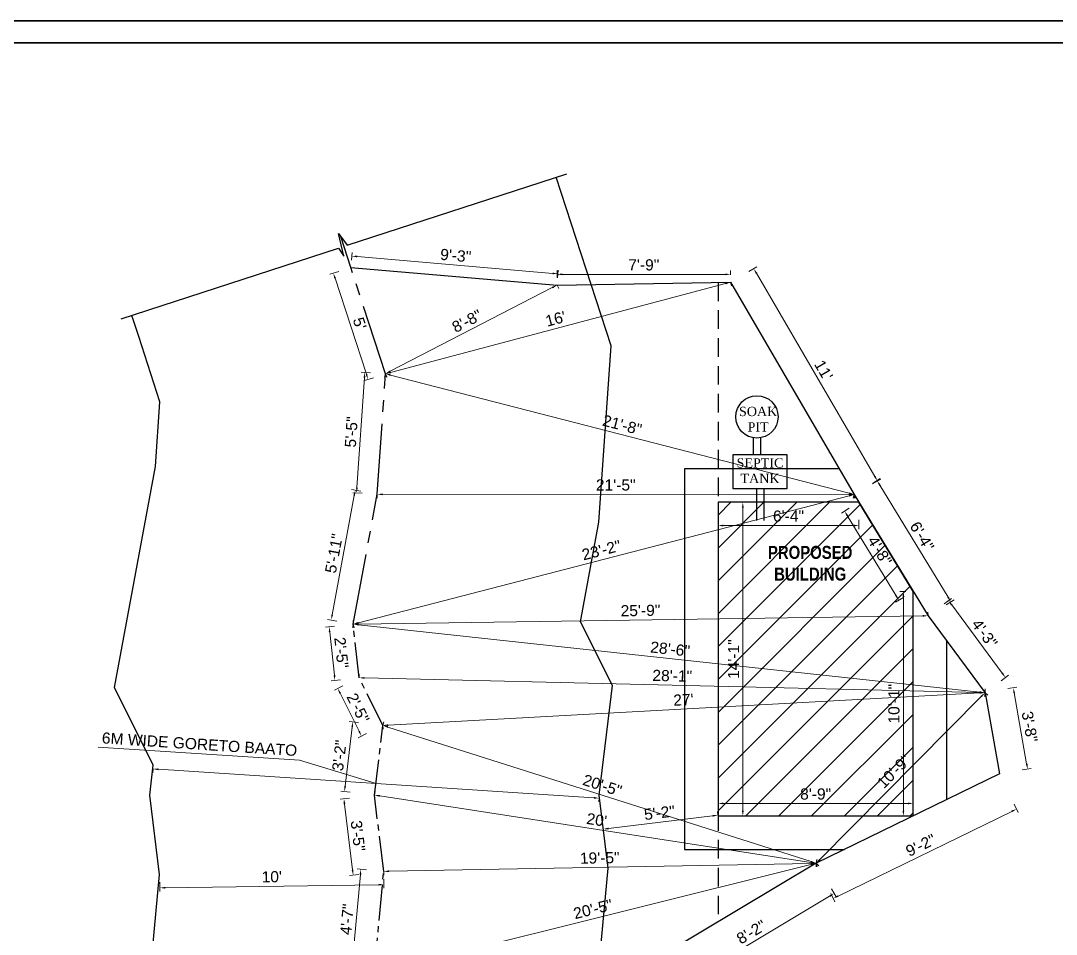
# Model space of a CAD drawing. Header units: inches. Extents: x 367408 to 422529, y -59171 to -41521.
# Drawn here: x 379095 to 379652, y -57676 to -57185 of the extents above; entities that cross this region are included whole.
import ezdxf

# ---------------------------------------------------------------- set-up
doc = ezdxf.new("R2010")
doc.units = ezdxf.units.IN
doc.header["$LTSCALE"] = 2
doc.header["$MEASUREMENT"] = 0
doc.header["$PDMODE"] = 34
doc.linetypes.add('CENTER2', pattern=[28.575, 19.05, -3.175, 3.175, -3.175])
doc.linetypes.add('HIDDEN', pattern=[0.375, 0.25, -0.125])
doc.layers.get('0').update_dxf_attribs({"linetype": 'CONTINUOUS'})
doc.layers.get('DEFPOINTS').update_dxf_attribs({"color": 141, "linetype": 'CONTINUOUS'})
for name, color, linetype, lineweight in [('door', 20, 'CONTINUOUS', 35), ('steps', 253, 'CONTINUOUS', 20), ('WALL - A', 1, 'CONTINUOUS', 40)]:
    doc.layers.add(name, color=color, linetype=linetype, lineweight=lineweight)
doc.layers.add('Normal Wall', color=7, linetype='CONTINUOUS', lineweight=35, true_color=0xffaf89)
doc.styles.add('Lettring Text', font='arial.ttf')
doc.styles.get("Standard").update_dxf_attribs({"font": 'ARIALN.TTF'})
doc.dimstyles.new('Copy of Standard', dxfattribs={"dimtxt": 6, "dimasz": 2.875, "dimexe": 2, "dimexo": 4, "dimgap": 2, "dimtad": 1, "dimdec": 0, "dimrnd": 1, "dimzin": 0, "dimdsep": 46, "dimlunit": 4, "dimtxsty": 'Lettring Text', "dimcen": 0.1, "dimclrd": 7, "dimclre": 7, "dimclrt": 7, "dimazin": 0, "dimtfac": 0.645, "dimtdec": 0, "dimtmove": 1, "dimatfit": 0, "dimfxl": 3, "dimfxlon": 1, "dimtfillclr": 256, "dimtolj": 1, "dimtzin": 0, "dimlwd": -1, "dimlwe": -1, "dimarcsym": 2})

# ---------------------------------------------------------------- blocks, each defined once
blk = doc.blocks.new('*D1050')
at = {"layer": 'DEFPOINTS', "color": 0, "ltscale": 0.5, "transparency": 16777216}
for p in [(379272.84, -57317.35), (379384.26, -57320.76), (379383.74, -57326.89)]:
    blk.add_point(p, dxfattribs=at)
at = {"layer": 'steps', "color": 7, "ltscale": 0.5, "transparency": 16777216}
for p, q in [((379273.19, -57313.36), (379273.54, -57309.23)), ((379276.23, -57311.47), (379381.4, -57320.52)), ((379384.08, -57322.9), (379384.43, -57318.77))]:
    blk.add_line(p, q, dxfattribs=at)
for points in [[(379276.27, -57310.99), (379276.19, -57311.95), (379273.37, -57311.22)], [(379381.44, -57320.04), (379381.36, -57320.99), (379384.26, -57320.76)]]:
    blk.add_solid(points, dxfattribs=at)
at = {"layer": 'steps', "color": 7, "ltscale": 0.5, "transparency": 16777216, "insert": (379329.25, -57310.95), "char_height": 6, "attachment_point": 5, "rotation": 355.0837, "style": 'Lettring Text'}
blk.add_mtext('\\A1;9\'-3"', dxfattribs=at)
blk = doc.blocks.new('*D1051')
at = {"layer": 'DEFPOINTS', "color": 0, "ltscale": 0.5, "transparency": 16777216}
for p in [(379477.05, -57321.04), (379383.74, -57326.89), (379477.05, -57325.28)]:
    blk.add_point(p, dxfattribs=at)
at = {"layer": 'steps', "color": 7, "ltscale": 0.5, "transparency": 16777216}
for p, q in [((379383.74, -57322.89), (379383.74, -57319.04)), ((379386.61, -57321.04), (379474.18, -57321.04)), ((379477.05, -57321.28), (379477.05, -57319.04))]:
    blk.add_line(p, q, dxfattribs=at)
for points in [[(379386.61, -57320.56), (379386.61, -57321.52), (379383.74, -57321.04)], [(379474.18, -57320.56), (379474.18, -57321.52), (379477.05, -57321.04)]]:
    blk.add_solid(points, dxfattribs=at)
at = {"layer": 'steps', "color": 7, "ltscale": 0.5, "transparency": 16777216, "insert": (379430.39, -57315.98), "char_height": 6, "attachment_point": 5, "style": 'Lettring Text'}
blk.add_mtext('\\A1;7\'-9"', dxfattribs=at)
blk = doc.blocks.new('*D1052')
at = {"layer": 'DEFPOINTS', "color": 0, "ltscale": 0.5, "transparency": 16777216}
for p in [(379477.05, -57325.28), (379556.08, -57432.23), (379543.58, -57439.5)]:
    blk.add_point(p, dxfattribs=at)
at = {"layer": 'steps', "color": 7, "ltscale": 0.5, "transparency": 16777216}
for p, q in [((379486.96, -57319.51), (379491.28, -57316.99)), ((379490.99, -57320.48), (379554.63, -57429.74)), ((379553.49, -57433.74), (379557.81, -57431.22))]:
    blk.add_line(p, q, dxfattribs=at)
for points in [[(379491.41, -57320.24), (379490.58, -57320.72), (379489.55, -57318)], [(379555.05, -57429.5), (379554.22, -57429.98), (379556.08, -57432.23)]]:
    blk.add_solid(points, dxfattribs=at)
at = {"layer": 'steps', "color": 7, "ltscale": 0.5, "transparency": 16777216, "insert": (379527.15, -57372.59), "char_height": 6, "attachment_point": 5, "rotation": 300.2191, "style": 'Lettring Text'}
blk.add_mtext("\\A1;11'", dxfattribs=at)
blk = doc.blocks.new('*D1053')
at = {"layer": 'DEFPOINTS', "color": 0, "ltscale": 0.5, "transparency": 16777216}
for p in [(379543.58, -57439.5), (379595.58, -57497.27), (379583.27, -57504.76)]:
    blk.add_point(p, dxfattribs=at)
at = {"layer": 'steps', "color": 7, "ltscale": 0.5, "transparency": 16777216}
for p, q in [((379553.33, -57433.58), (379557.6, -57430.98)), ((379557.39, -57434.47), (379594.09, -57494.81)), ((379593.02, -57498.83), (379597.29, -57496.23))]:
    blk.add_line(p, q, dxfattribs=at)
for points in [[(379557.8, -57434.23), (379556.98, -57434.72), (379555.89, -57432.02)], [(379594.5, -57494.56), (379593.68, -57495.06), (379595.58, -57497.27)]]:
    blk.add_solid(points, dxfattribs=at)
at = {"layer": 'steps', "color": 7, "ltscale": 0.5, "transparency": 16777216, "insert": (379580.06, -57462.01), "char_height": 6, "attachment_point": 5, "rotation": 301.3094, "style": 'Lettring Text'}
blk.add_mtext('\\A1;6\'-4"', dxfattribs=at)
blk = doc.blocks.new('*D1054')
at = {"layer": 'DEFPOINTS', "color": 0, "ltscale": 0.5, "transparency": 16777216}
for p in [(379583.27, -57504.76), (379624.95, -57537.96), (379613.93, -57546.13)]:
    blk.add_point(p, dxfattribs=at)
at = {"layer": 'steps', "color": 7, "ltscale": 0.5, "transparency": 16777216}
for p, q in [((379591.87, -57498.38), (379595.89, -57495.4)), ((379596, -57498.9), (379623.23, -57535.65)), ((379622.54, -57539.75), (379626.55, -57536.77))]:
    blk.add_line(p, q, dxfattribs=at)
for points in [[(379596.38, -57498.62), (379595.61, -57499.19), (379594.28, -57496.59)], [(379623.62, -57535.37), (379622.85, -57535.94), (379624.95, -57537.96)]]:
    blk.add_solid(points, dxfattribs=at)
at = {"layer": 'steps', "color": 7, "ltscale": 0.5, "transparency": 16777216, "insert": (379613.69, -57514.26), "char_height": 6, "attachment_point": 5, "rotation": 306.5444, "style": 'Lettring Text'}
blk.add_mtext('\\A1;4\'-3"', dxfattribs=at)
blk = doc.blocks.new('*D1055')
at = {"layer": 'DEFPOINTS', "color": 0, "ltscale": 0.5, "transparency": 16777216}
for p in [(379613.93, -57546.13), (379621.66, -57589.87), (379636.81, -57587.2)]:
    blk.add_point(p, dxfattribs=at)
at = {"layer": 'steps', "color": 7, "ltscale": 0.5, "transparency": 16777216}
for p, q in [((379626.14, -57543.97), (379631.06, -57543.1)), ((379629.59, -57546.28), (379636.31, -57584.36)), ((379633.86, -57587.72), (379638.78, -57586.85))]:
    blk.add_line(p, q, dxfattribs=at)
for points in [[(379630.06, -57546.2), (379629.12, -57546.36), (379629.09, -57543.45)], [(379636.79, -57584.28), (379635.84, -57584.45), (379636.81, -57587.2)]]:
    blk.add_solid(points, dxfattribs=at)
at = {"layer": 'steps', "color": 7, "ltscale": 0.5, "transparency": 16777216, "insert": (379637.94, -57564.44), "char_height": 6, "attachment_point": 5, "rotation": 280.0124, "style": 'Lettring Text'}
blk.add_mtext('\\A1;3\'-8"', dxfattribs=at)
blk = doc.blocks.new('*D1056')
at = {"layer": 'DEFPOINTS', "color": 0, "ltscale": 0.5, "transparency": 16777216}
for p in [(379621.66, -57589.87), (379523.09, -57637.93), (379532.3, -57656.82)]:
    blk.add_point(p, dxfattribs=at)
at = {"layer": 'steps', "color": 7, "ltscale": 0.5, "transparency": 16777216}
for p, q in [((379629.55, -57606.07), (379631.74, -57610.56)), ((379628.28, -57610.02), (379534.89, -57655.56)), ((379530.99, -57654.12), (379533.18, -57658.61))]:
    blk.add_line(p, q, dxfattribs=at)
for points in [[(379628.07, -57609.59), (379628.49, -57610.45), (379630.87, -57608.76)], [(379534.68, -57655.13), (379535.1, -57655.99), (379532.3, -57656.82)]]:
    blk.add_solid(points, dxfattribs=at)
at = {"layer": 'steps', "color": 7, "ltscale": 0.5, "transparency": 16777216, "insert": (379579.37, -57628.24), "char_height": 6, "attachment_point": 5, "rotation": 25.9919, "style": 'Lettring Text'}
blk.add_mtext('\\A1;9\'-2"', dxfattribs=at)
blk = doc.blocks.new('*D1057')
at = {"layer": 'DEFPOINTS', "color": 0, "ltscale": 0.5, "transparency": 16777216}
for p in [(379523.09, -57637.93), (379439.12, -57688.11), (379448.84, -57704.37)]:
    blk.add_point(p, dxfattribs=at)
at = {"layer": 'steps', "color": 7, "ltscale": 0.5, "transparency": 16777216}
for p, q in [((379531.27, -57651.61), (379533.84, -57655.9)), ((379530.34, -57655.66), (379451.3, -57702.89)), ((379447.3, -57701.79), (379449.86, -57706.09))]:
    blk.add_line(p, q, dxfattribs=at)
for points in [[(379530.1, -57655.25), (379530.59, -57656.07), (379532.81, -57654.19)], [(379451.06, -57702.48), (379451.55, -57703.31), (379448.84, -57704.37)]]:
    blk.add_solid(points, dxfattribs=at)
at = {"layer": 'steps', "color": 7, "ltscale": 0.5, "transparency": 16777216, "insert": (379488.23, -57674.93), "char_height": 6, "attachment_point": 5, "rotation": 30.8617, "style": 'Lettring Text'}
blk.add_mtext('\\A1;8\'-2"', dxfattribs=at)
blk = doc.blocks.new('*D1060')
at = {"layer": 'DEFPOINTS', "color": 0, "ltscale": 0.5, "transparency": 16777216}
for p in [(379278.25, -57641.16), (379290.52, -57642.3), (379285.45, -57697.09)]:
    blk.add_point(p, dxfattribs=at)
at = {"layer": 'steps', "color": 7, "ltscale": 0.5, "transparency": 16777216}
for p, q in [((379273.45, -57693.1), (379277.99, -57644.02)), ((379281.24, -57641.44), (379276.26, -57640.98)), ((379276.17, -57696.24), (379271.19, -57695.78))]:
    blk.add_line(p, q, dxfattribs=at)
for points in [[(379277.51, -57643.98), (379278.46, -57644.07), (379278.25, -57641.16)], [(379272.97, -57693.05), (379273.93, -57693.14), (379273.18, -57695.96)]]:
    blk.add_solid(points, dxfattribs=at)
at = {"layer": 'steps', "color": 7, "ltscale": 0.5, "transparency": 16777216, "insert": (379270.74, -57668.1), "char_height": 6, "attachment_point": 5, "rotation": 84.718, "style": 'Lettring Text'}
blk.add_mtext('\\A1;4\'-7"', dxfattribs=at)
blk = doc.blocks.new('*D1061')
at = {"layer": 'DEFPOINTS', "color": 0, "ltscale": 0.5, "transparency": 16777216}
for p in [(379285.53, -57601.24), (379269.12, -57603.23), (379290.52, -57642.3)]:
    blk.add_point(p, dxfattribs=at)
at = {"layer": 'steps', "color": 7, "ltscale": 0.5, "transparency": 16777216}
for p, q in [((379272.1, -57602.87), (379267.13, -57603.47)), ((379273.76, -57641.43), (379269.47, -57606.08)), ((379277.08, -57643.93), (379272.12, -57644.53))]:
    blk.add_line(p, q, dxfattribs=at)
for points in [[(379269.94, -57606.03), (379268.99, -57606.14), (379269.12, -57603.23)], [(379274.24, -57641.38), (379273.28, -57641.49), (379274.11, -57644.29)]]:
    blk.add_solid(points, dxfattribs=at)
at = {"layer": 'steps', "color": 7, "ltscale": 0.5, "transparency": 16777216, "insert": (379276.64, -57623.15), "char_height": 6, "attachment_point": 5, "rotation": 276.9254, "style": 'Lettring Text'}
blk.add_mtext('\\A1;3\'-5"', dxfattribs=at)
blk = doc.blocks.new('*D1062')
at = {"layer": 'DEFPOINTS', "color": 0, "ltscale": 0.5, "transparency": 16777216}
for p in [(379273.96, -57561.8), (379290.06, -57563.74), (379285.53, -57601.24)]:
    blk.add_point(p, dxfattribs=at)
at = {"layer": 'steps', "color": 7, "ltscale": 0.5, "transparency": 16777216}
for p, q in [((379276.94, -57562.16), (379271.98, -57561.56)), ((379269.78, -57596.44), (379273.62, -57564.65)), ((379272.42, -57599.65), (379267.45, -57599.05))]:
    blk.add_line(p, q, dxfattribs=at)
for points in [[(379273.14, -57564.6), (379274.09, -57564.71), (379273.96, -57561.8)], [(379269.31, -57596.38), (379270.26, -57596.5), (379269.44, -57599.29)]]:
    blk.add_solid(points, dxfattribs=at)
at = {"layer": 'steps', "color": 7, "ltscale": 0.5, "transparency": 16777216, "insert": (379266.67, -57579.94), "char_height": 6, "attachment_point": 5, "rotation": 83.1175, "style": 'Lettring Text'}
blk.add_mtext('\\A1;3\'-2"', dxfattribs=at)
blk = doc.blocks.new('*D1063')
at = {"layer": 'DEFPOINTS', "color": 0, "ltscale": 0.5, "transparency": 16777216}
for p in [(379277.27, -57538.13), (379265.78, -57543.87), (379290.06, -57563.74)]:
    blk.add_point(p, dxfattribs=at)
at = {"layer": 'steps', "color": 7, "ltscale": 0.5, "transparency": 16777216}
for p, q in [((379268.46, -57542.53), (379263.99, -57544.76)), ((379277.28, -57566.91), (379267.06, -57546.44)), ((379281.25, -57568.14), (379276.78, -57570.37))]:
    blk.add_line(p, q, dxfattribs=at)
for points in [[(379267.49, -57546.23), (379266.64, -57546.66), (379265.78, -57543.87)], [(379277.71, -57566.69), (379276.85, -57567.12), (379278.56, -57569.48)]]:
    blk.add_solid(points, dxfattribs=at)
at = {"layer": 'steps', "color": 7, "ltscale": 0.5, "transparency": 16777216, "insert": (379276.7, -57554.41), "char_height": 6, "attachment_point": 5, "rotation": 296.5303, "style": 'Lettring Text'}
blk.add_mtext('\\A1;2\'-5"', dxfattribs=at)
blk = doc.blocks.new('*D1064')
at = {"layer": 'DEFPOINTS', "color": 0, "ltscale": 0.5, "transparency": 16777216}
for p in [(379261.14, -57510.66), (379274.11, -57509.24), (379277.27, -57538.13)]:
    blk.add_point(p, dxfattribs=at)
at = {"layer": 'steps', "color": 7, "ltscale": 0.5, "transparency": 16777216}
for p, q in [((379264.13, -57510.34), (379259.16, -57510.88)), ((379263.99, -57536.69), (379261.46, -57513.52)), ((379267.29, -57539.23), (379262.32, -57539.77))]:
    blk.add_line(p, q, dxfattribs=at)
for points in [[(379261.93, -57513.47), (379260.98, -57513.57), (379261.14, -57510.66)], [(379264.47, -57536.64), (379263.52, -57536.75), (379264.31, -57539.55)]]:
    blk.add_solid(points, dxfattribs=at)
at = {"layer": 'steps', "color": 7, "ltscale": 0.5, "transparency": 16777216, "insert": (379267.76, -57524.56), "char_height": 6, "attachment_point": 5, "rotation": 276.2496, "style": 'Lettring Text'}
blk.add_mtext('\\A1;2\'-5"', dxfattribs=at)
blk = doc.blocks.new('*D1065')
at = {"layer": 'DEFPOINTS', "color": 0, "ltscale": 0.5, "transparency": 16777216}
for p in [(379275.2, -57437.22), (379287.04, -57439.41), (379274.11, -57509.24)]:
    blk.add_point(p, dxfattribs=at)
at = {"layer": 'steps', "color": 7, "ltscale": 0.5, "transparency": 16777216}
for p, q in [((379262.8, -57504.23), (379274.68, -57440.05)), ((379278.15, -57437.77), (379273.24, -57436.86)), ((379265.23, -57507.6), (379260.31, -57506.69))]:
    blk.add_line(p, q, dxfattribs=at)
for points in [[(379274.21, -57439.96), (379275.15, -57440.14), (379275.2, -57437.22)], [(379262.33, -57504.14), (379263.27, -57504.31), (379262.28, -57507.05)]]:
    blk.add_solid(points, dxfattribs=at)
at = {"layer": 'steps', "color": 7, "ltscale": 0.5, "transparency": 16777216, "insert": (379263.76, -57471.22), "char_height": 6, "attachment_point": 5, "rotation": 79.5114, "style": 'Lettring Text'}
blk.add_mtext('\\A1;5\'-11"', dxfattribs=at)
blk = doc.blocks.new('*D1066')
at = {"layer": 'DEFPOINTS', "color": 0, "ltscale": 0.5, "transparency": 16777216}
for p in [(379280.36, -57373.76), (379291.47, -57374.52), (379287.04, -57439.41)]:
    blk.add_point(p, dxfattribs=at)
at = {"layer": 'steps', "color": 7, "ltscale": 0.5, "transparency": 16777216}
for p, q in [((379276.13, -57435.79), (379280.17, -57376.63)), ((379283.35, -57373.96), (379278.37, -57373.62)), ((379278.92, -57438.86), (379273.93, -57438.52))]:
    blk.add_line(p, q, dxfattribs=at)
for points in [[(379279.69, -57376.59), (379280.64, -57376.66), (379280.36, -57373.76)], [(379275.65, -57435.75), (379276.6, -57435.82), (379275.93, -57438.65)]]:
    blk.add_solid(points, dxfattribs=at)
at = {"layer": 'steps', "color": 7, "ltscale": 0.5, "transparency": 16777216, "insert": (379273.11, -57405.86), "char_height": 6, "attachment_point": 5, "rotation": 86.0932, "style": 'Lettring Text'}
blk.add_mtext('\\A1;5\'-5"', dxfattribs=at)
blk = doc.blocks.new('*D1067')
at = {"layer": 'DEFPOINTS', "color": 0, "ltscale": 0.5, "transparency": 16777216}
for p in [(379272.84, -57317.35), (379263.47, -57320.4), (379291.47, -57374.52)]:
    blk.add_point(p, dxfattribs=at)
at = {"layer": 'steps', "color": 7, "ltscale": 0.5, "transparency": 16777216}
for p, q in [((379266.32, -57319.47), (379261.57, -57321.02)), ((379281.2, -57374.84), (379264.36, -57323.13)), ((379284.95, -57376.64), (379280.19, -57378.19))]:
    blk.add_line(p, q, dxfattribs=at)
for points in [[(379264.81, -57322.99), (379263.9, -57323.28), (379263.47, -57320.4)], [(379281.66, -57374.69), (379280.75, -57374.99), (379282.09, -57377.57)]]:
    blk.add_solid(points, dxfattribs=at)
at = {"layer": 'steps', "color": 7, "ltscale": 0.5, "transparency": 16777216, "insert": (379277.58, -57347.42), "char_height": 6, "attachment_point": 5, "rotation": 288.0451, "style": 'Lettring Text'}
blk.add_mtext("\\A1;5'", dxfattribs=at)
blk = doc.blocks.new('*D1068')
at = {"layer": 'DEFPOINTS', "color": 0, "ltscale": 0.5, "transparency": 16777216}
for p in [(379383.74, -57326.89), (379383.74, -57326.89), (379291.47, -57374.52)]:
    blk.add_point(p, dxfattribs=at)
at = {"layer": 'steps', "color": 7, "ltscale": 0.5, "transparency": 16777216}
for p, q in [((379294.02, -57373.2), (379381.18, -57328.2)), ((379383.74, -57326.89), (379384.65, -57328.66)), ((379291.47, -57374.52), (379292.39, -57376.29))]:
    blk.add_line(p, q, dxfattribs=at)
for points in [[(379380.96, -57327.78), (379381.4, -57328.63), (379383.74, -57326.89)], [(379293.8, -57372.77), (379294.24, -57373.62), (379291.47, -57374.52)]]:
    blk.add_solid(points, dxfattribs=at)
at = {"layer": 'steps', "color": 7, "ltscale": 0.5, "transparency": 16777216, "insert": (379335.28, -57346.2), "char_height": 6, "attachment_point": 5, "rotation": 27.3046, "style": 'Lettring Text'}
blk.add_mtext('\\A1;8\'-8"', dxfattribs=at)
blk = doc.blocks.new('*D1069')
at = {"layer": 'DEFPOINTS', "color": 0, "ltscale": 0.5, "transparency": 16777216}
for p in [(379477.05, -57325.28), (379477.05, -57325.28), (379291.47, -57374.52)]:
    blk.add_point(p, dxfattribs=at)
at = {"layer": 'steps', "color": 7, "ltscale": 0.5, "transparency": 16777216}
for p, q in [((379294.25, -57373.78), (379474.27, -57326.01)), ((379477.05, -57325.28), (379477.56, -57327.21)), ((379291.47, -57374.52), (379291.98, -57376.45))]:
    blk.add_line(p, q, dxfattribs=at)
for points in [[(379474.15, -57325.55), (379474.39, -57326.48), (379477.05, -57325.28)], [(379294.12, -57373.32), (379294.37, -57374.24), (379291.47, -57374.52)]]:
    blk.add_solid(points, dxfattribs=at)
at = {"layer": 'steps', "color": 7, "ltscale": 0.5, "transparency": 16777216, "insert": (379382.96, -57345), "char_height": 6, "attachment_point": 5, "rotation": 14.86, "style": 'Lettring Text'}
blk.add_mtext("\\A1;16'", dxfattribs=at)
blk = doc.blocks.new('*D1070')
at = {"layer": 'DEFPOINTS', "color": 0, "ltscale": 0.5, "transparency": 16777216}
for p in [(379291.47, -57374.52), (379543.58, -57439.5), (379543.58, -57439.5)]:
    blk.add_point(p, dxfattribs=at)
at = {"layer": 'steps', "color": 7, "ltscale": 0.5, "transparency": 16777216}
for p, q in [((379291.47, -57374.52), (379290.97, -57376.45)), ((379294.25, -57375.24), (379540.8, -57438.79)), ((379543.58, -57439.5), (379543.08, -57441.44))]:
    blk.add_line(p, q, dxfattribs=at)
for points in [[(379294.37, -57374.77), (379294.13, -57375.7), (379291.47, -57374.52)], [(379540.92, -57438.32), (379540.68, -57439.25), (379543.58, -57439.5)]]:
    blk.add_solid(points, dxfattribs=at)
at = {"layer": 'steps', "color": 7, "ltscale": 0.5, "transparency": 16777216, "insert": (379418.79, -57402.11), "char_height": 6, "attachment_point": 5, "rotation": 345.5457, "style": 'Lettring Text'}
blk.add_mtext('\\A1;21\'-8"', dxfattribs=at)
blk = doc.blocks.new('*D1071')
at = {"layer": 'DEFPOINTS', "color": 0, "ltscale": 0.5, "transparency": 16777216}
for p in [(379287.04, -57439.41), (379287.04, -57439.41), (379543.58, -57439.5)]:
    blk.add_point(p, dxfattribs=at)
at = {"layer": 'steps', "color": 7, "ltscale": 0.5, "transparency": 16777216}
for p, q in [((379287.04, -57439.41), (379287.04, -57441.41)), ((379540.71, -57439.5), (379289.91, -57439.41)), ((379543.58, -57439.5), (379543.58, -57441.5))]:
    blk.add_line(p, q, dxfattribs=at)
for points in [[(379289.91, -57438.94), (379289.91, -57439.89), (379287.04, -57439.41)], [(379540.71, -57439.02), (379540.71, -57439.98), (379543.58, -57439.5)]]:
    blk.add_solid(points, dxfattribs=at)
at = {"layer": 'steps', "color": 7, "ltscale": 0.5, "transparency": 16777216, "insert": (379415.31, -57434.4), "char_height": 6, "attachment_point": 5, "rotation": 359.9795, "style": 'Lettring Text'}
blk.add_mtext('\\A1;21\'-5"', dxfattribs=at)
blk = doc.blocks.new('*D1072')
at = {"layer": 'DEFPOINTS', "color": 0, "ltscale": 0.5, "transparency": 16777216}
for p in [(379543.58, -57439.5), (379543.58, -57439.5), (379274.11, -57509.24)]:
    blk.add_point(p, dxfattribs=at)
at = {"layer": 'steps', "color": 7, "ltscale": 0.5, "transparency": 16777216}
for p, q in [((379543.58, -57439.5), (379544.08, -57441.44)), ((379276.89, -57508.52), (379540.8, -57440.23)), ((379274.11, -57509.24), (379274.61, -57511.18))]:
    blk.add_line(p, q, dxfattribs=at)
for points in [[(379540.68, -57439.76), (379540.92, -57440.69), (379543.58, -57439.5)], [(379276.77, -57508.06), (379277.01, -57508.99), (379274.11, -57509.24)]]:
    blk.add_solid(points, dxfattribs=at)
at = {"layer": 'steps', "color": 7, "ltscale": 0.5, "transparency": 16777216, "insert": (379407.58, -57469.47), "char_height": 6, "attachment_point": 5, "rotation": 14.5097, "style": 'Lettring Text'}
blk.add_mtext('\\A1;23\'-2"', dxfattribs=at)
blk = doc.blocks.new('*D1073')
at = {"layer": 'DEFPOINTS', "color": 0, "ltscale": 0.5, "transparency": 16777216}
for p in [(379583.27, -57504.76), (379274.11, -57509.24), (379274.11, -57509.24)]:
    blk.add_point(p, dxfattribs=at)
at = {"layer": 'steps', "color": 7, "ltscale": 0.5, "transparency": 16777216}
for p, q in [((379580.4, -57504.8), (379276.98, -57509.2)), ((379583.27, -57504.76), (379583.24, -57502.76)), ((379274.11, -57509.24), (379274.08, -57507.24))]:
    blk.add_line(p, q, dxfattribs=at)
for points in [[(379580.39, -57504.32), (379580.4, -57505.28), (379583.27, -57504.76)], [(379276.98, -57508.72), (379276.99, -57509.68), (379274.11, -57509.24)]]:
    blk.add_solid(points, dxfattribs=at)
at = {"layer": 'steps', "color": 7, "ltscale": 0.5, "transparency": 16777216, "insert": (379428.62, -57501.94), "char_height": 6, "attachment_point": 5, "rotation": 0.8318, "style": 'Lettring Text'}
blk.add_mtext('\\A1;25\'-9"', dxfattribs=at)
blk = doc.blocks.new('*D1074')
at = {"layer": 'DEFPOINTS', "color": 0, "ltscale": 0.5, "transparency": 16777216}
for p in [(379274.11, -57509.24), (379274.11, -57509.24), (379613.93, -57546.13)]:
    blk.add_point(p, dxfattribs=at)
at = {"layer": 'steps', "color": 7, "ltscale": 0.5, "transparency": 16777216}
for p, q in [((379274.11, -57509.24), (379273.89, -57511.23)), ((379611.08, -57545.82), (379276.97, -57509.55)), ((379613.93, -57546.13), (379613.72, -57548.11))]:
    blk.add_line(p, q, dxfattribs=at)
for points in [[(379277.02, -57509.08), (379276.91, -57510.03), (379274.11, -57509.24)], [(379611.13, -57545.34), (379611.02, -57546.29), (379613.93, -57546.13)]]:
    blk.add_solid(points, dxfattribs=at)
at = {"layer": 'steps', "color": 7, "ltscale": 0.5, "transparency": 16777216, "insert": (379444.57, -57522.65), "char_height": 6, "attachment_point": 5, "rotation": 353.8059, "style": 'Lettring Text'}
blk.add_mtext('\\A1;28\'-6"', dxfattribs=at)
blk = doc.blocks.new('*D1075')
at = {"layer": 'DEFPOINTS', "color": 0, "ltscale": 0.5, "transparency": 16777216}
for p in [(379277.27, -57538.13), (379613.93, -57546.13), (379613.93, -57546.13)]:
    blk.add_point(p, dxfattribs=at)
at = {"layer": 'steps', "color": 7, "ltscale": 0.5, "transparency": 16777216}
for p, q in [((379277.27, -57538.13), (379277.32, -57536.13)), ((379280.15, -57538.2), (379611.06, -57546.06)), ((379613.93, -57546.13), (379613.98, -57544.13))]:
    blk.add_line(p, q, dxfattribs=at)
for points in [[(379280.16, -57537.72), (379280.13, -57538.68), (379277.27, -57538.13)], [(379611.07, -57545.58), (379611.05, -57546.54), (379613.93, -57546.13)]]:
    blk.add_solid(points, dxfattribs=at)
at = {"layer": 'steps', "color": 7, "ltscale": 0.5, "transparency": 16777216, "insert": (379445.72, -57537.07), "char_height": 6, "attachment_point": 5, "rotation": 358.6399, "style": 'Lettring Text'}
blk.add_mtext('\\A1;28\'-1"', dxfattribs=at)
blk = doc.blocks.new('*D1076')
at = {"layer": 'DEFPOINTS', "color": 0, "ltscale": 0.5, "transparency": 16777216}
for p in [(379613.93, -57546.13), (379290.06, -57563.74), (379290.06, -57563.74)]:
    blk.add_point(p, dxfattribs=at)
at = {"layer": 'steps', "color": 7, "ltscale": 0.5, "transparency": 16777216}
for p, q in [((379611.06, -57546.28), (379292.93, -57563.58)), ((379613.93, -57546.13), (379614.04, -57548.12)), ((379290.06, -57563.74), (379290.16, -57565.74))]:
    blk.add_line(p, q, dxfattribs=at)
for points in [[(379611.04, -57545.8), (379611.09, -57546.76), (379613.93, -57546.13)], [(379292.9, -57563.11), (379292.95, -57564.06), (379290.06, -57563.74)]]:
    blk.add_solid(points, dxfattribs=at)
at = {"layer": 'steps', "color": 7, "ltscale": 0.5, "transparency": 16777216, "insert": (379451.72, -57549.93), "char_height": 6, "attachment_point": 5, "rotation": 3.1131, "style": 'Lettring Text'}
blk.add_mtext("\\A1;27'", dxfattribs=at)
blk = doc.blocks.new('*D1077')
at = {"layer": 'DEFPOINTS', "color": 0, "ltscale": 0.5, "transparency": 16777216}
for p in [(379290.06, -57563.74), (379290.06, -57563.74), (379523.09, -57637.93)]:
    blk.add_point(p, dxfattribs=at)
at = {"layer": 'steps', "color": 7, "ltscale": 0.5, "transparency": 16777216}
for p, q in [((379290.06, -57563.74), (379290.66, -57561.84)), ((379520.36, -57637.05), (379292.8, -57564.61)), ((379523.09, -57637.93), (379523.7, -57636.02))]:
    blk.add_line(p, q, dxfattribs=at)
for points in [[(379292.94, -57564.16), (379292.65, -57565.07), (379290.06, -57563.74)], [(379520.5, -57636.6), (379520.21, -57637.51), (379523.09, -57637.93)]]:
    blk.add_solid(points, dxfattribs=at)
at = {"layer": 'steps', "color": 7, "ltscale": 0.5, "transparency": 16777216, "insert": (379408.11, -57596.01), "char_height": 6, "attachment_point": 5, "rotation": 342.3416, "style": 'Lettring Text'}
blk.add_mtext('\\A1;20\'-5"', dxfattribs=at)
blk = doc.blocks.new('*D1078')
at = {"layer": 'DEFPOINTS', "color": 0, "ltscale": 0.5, "transparency": 16777216}
for p in [(379285.53, -57601.24), (379523.09, -57637.93), (379523.09, -57637.93)]:
    blk.add_point(p, dxfattribs=at)
at = {"layer": 'steps', "color": 7, "ltscale": 0.5, "transparency": 16777216}
for p, q in [((379285.53, -57601.24), (379285.84, -57599.26)), ((379288.37, -57601.67), (379520.25, -57637.49)), ((379523.09, -57637.93), (379523.4, -57635.95))]:
    blk.add_line(p, q, dxfattribs=at)
for points in [[(379288.44, -57601.2), (379288.3, -57602.15), (379285.53, -57601.24)], [(379520.33, -57637.01), (379520.18, -57637.96), (379523.09, -57637.93)]]:
    blk.add_solid(points, dxfattribs=at)
at = {"layer": 'steps', "color": 7, "ltscale": 0.5, "transparency": 16777216, "insert": (379405.09, -57614.58), "char_height": 6, "attachment_point": 5, "rotation": 351.2203, "style": 'Lettring Text'}
blk.add_mtext("\\A1;20'", dxfattribs=at)
blk = doc.blocks.new('*D1079')
at = {"layer": 'DEFPOINTS', "color": 0, "ltscale": 0.5, "transparency": 16777216}
for p in [(379523.09, -57637.93), (379290.52, -57642.3), (379290.52, -57642.3)]:
    blk.add_point(p, dxfattribs=at)
at = {"layer": 'steps', "color": 7, "ltscale": 0.5, "transparency": 16777216}
for p, q in [((379520.22, -57637.98), (379293.39, -57642.24)), ((379523.09, -57637.93), (379523.13, -57639.93)), ((379290.52, -57642.3), (379290.56, -57644.29))]:
    blk.add_line(p, q, dxfattribs=at)
for points in [[(379520.21, -57637.5), (379520.23, -57638.46), (379523.09, -57637.93)], [(379293.38, -57641.76), (379293.4, -57642.72), (379290.52, -57642.3)]]:
    blk.add_solid(points, dxfattribs=at)
at = {"layer": 'steps', "color": 7, "ltscale": 0.5, "transparency": 16777216, "insert": (379406.71, -57635.05), "char_height": 6, "attachment_point": 5, "rotation": 1.076, "style": 'Lettring Text'}
blk.add_mtext('\\A1;19\'-5"', dxfattribs=at)
blk = doc.blocks.new('*D1080')
at = {"layer": 'DEFPOINTS', "color": 0, "ltscale": 0.5, "transparency": 16777216}
for p in [(379523.09, -57637.93), (379523.09, -57637.93), (379285.45, -57697.09)]:
    blk.add_point(p, dxfattribs=at)
at = {"layer": 'steps', "color": 7, "ltscale": 0.5, "transparency": 16777216}
for p, q in [((379288.24, -57696.4), (379520.3, -57638.62)), ((379523.09, -57637.93), (379523.58, -57639.87)), ((379285.45, -57697.09), (379285.93, -57699.03))]:
    blk.add_line(p, q, dxfattribs=at)
for points in [[(379520.19, -57638.16), (379520.42, -57639.09), (379523.09, -57637.93)], [(379288.13, -57695.93), (379288.36, -57696.86), (379285.45, -57697.09)]]:
    blk.add_solid(points, dxfattribs=at)
at = {"layer": 'steps', "color": 7, "ltscale": 0.5, "transparency": 16777216, "insert": (379403.05, -57662.6), "char_height": 6, "attachment_point": 5, "rotation": 13.9809, "style": 'Lettring Text'}
blk.add_mtext('\\A1;20\'-5"', dxfattribs=at)
blk = doc.blocks.new('*D1085')
at = {"layer": 'DEFPOINTS', "color": 0, "ltscale": 0.5, "transparency": 16777216}
for p in [(379613.93, -57546.13), (379613.93, -57546.13), (379523.09, -57637.93)]:
    blk.add_point(p, dxfattribs=at)
at = {"layer": 'steps', "color": 7, "ltscale": 0.5, "transparency": 16777216}
for p, q in [((379525.12, -57635.88), (379611.91, -57548.17)), ((379613.93, -57546.13), (379615.36, -57547.53)), ((379523.09, -57637.93), (379524.52, -57639.33))]:
    blk.add_line(p, q, dxfattribs=at)
for points in [[(379611.57, -57547.83), (379612.25, -57548.51), (379613.93, -57546.13)], [(379524.78, -57635.55), (379525.46, -57636.22), (379523.09, -57637.93)]]:
    blk.add_solid(points, dxfattribs=at)
at = {"layer": 'steps', "color": 7, "ltscale": 0.5, "transparency": 16777216, "insert": (379564.92, -57588.46), "char_height": 6, "attachment_point": 5, "rotation": 45.3016, "style": 'Lettring Text'}
blk.add_mtext('\\A1;10\'-9"', dxfattribs=at)
blk = doc.blocks.new('*D1086')
at = {"layer": 'DEFPOINTS', "color": 0, "ltscale": 0.5, "transparency": 16777216}
for p in [(379470.33, -57443.7), (379470.33, -57612.46), (379483.67, -57612.46)]:
    blk.add_point(p, dxfattribs=at)
at = {"layer": 'steps', "color": 7, "ltscale": 0.5, "transparency": 16777216}
for p, q in [((379480.67, -57443.7), (379485.67, -57443.7)), ((379483.67, -57446.57), (379483.67, -57609.58)), ((379480.67, -57612.46), (379485.67, -57612.46))]:
    blk.add_line(p, q, dxfattribs=at)
for points in [[(379483.19, -57446.57), (379484.15, -57446.57), (379483.67, -57443.7)], [(379483.19, -57609.58), (379484.15, -57609.58), (379483.67, -57612.46)]]:
    blk.add_solid(points, dxfattribs=at)
at = {"layer": 'steps', "color": 7, "ltscale": 0.5, "transparency": 16777216, "insert": (379478.66, -57528.08), "char_height": 6, "attachment_point": 5, "rotation": 90, "style": 'Lettring Text'}
blk.add_mtext('\\A1;14\'-1"', dxfattribs=at)
blk = doc.blocks.new('*D1087')
at = {"layer": 'DEFPOINTS', "color": 0, "ltscale": 0.5, "transparency": 16777216}
for p in [(379470.33, -57443.7), (379546.13, -57443.7), (379470.33, -57456.2)]:
    blk.add_point(p, dxfattribs=at)
at = {"layer": 'steps', "color": 7, "ltscale": 0.5, "transparency": 16777216}
for p, q in [((379470.33, -57453.2), (379470.33, -57458.2)), ((379543.26, -57456.2), (379473.2, -57456.2)), ((379546.13, -57453.2), (379546.13, -57458.2))]:
    blk.add_line(p, q, dxfattribs=at)
for points in [[(379473.2, -57455.72), (379473.2, -57456.68), (379470.33, -57456.2)], [(379543.26, -57455.72), (379543.26, -57456.68), (379546.13, -57456.2)]]:
    blk.add_solid(points, dxfattribs=at)
at = {"layer": 'steps', "color": 7, "ltscale": 0.5, "transparency": 16777216, "insert": (379508.23, -57451.14), "char_height": 6, "attachment_point": 5, "style": 'Lettring Text'}
blk.add_mtext('\\A1;6\'-4"', dxfattribs=at)
blk = doc.blocks.new('*D1088')
at = {"layer": 'DEFPOINTS', "color": 0, "ltscale": 0.5, "transparency": 16777216}
for p in [(379546.13, -57443.7), (379538.37, -57448.42), (379575.33, -57491.7)]:
    blk.add_point(p, dxfattribs=at)
at = {"layer": 'steps', "color": 7, "ltscale": 0.5, "transparency": 16777216}
for p, q in [((379540.94, -57446.86), (379536.66, -57449.46)), ((379566.07, -57493.96), (379539.87, -57450.87)), ((379570.13, -57494.86), (379565.86, -57497.46))]:
    blk.add_line(p, q, dxfattribs=at)
for points in [[(379540.28, -57450.62), (379539.46, -57451.12), (379538.37, -57448.42)], [(379566.48, -57493.71), (379565.66, -57494.21), (379567.57, -57496.42)]]:
    blk.add_solid(points, dxfattribs=at)
at = {"layer": 'steps', "color": 7, "ltscale": 0.5, "transparency": 16777216, "insert": (379557.3, -57469.79), "char_height": 6, "attachment_point": 5, "rotation": 301.3094, "style": 'Lettring Text'}
blk.add_mtext('\\A1;4\'-8"', dxfattribs=at)
blk = doc.blocks.new('*D1089')
at = {"layer": 'DEFPOINTS', "color": 0, "ltscale": 0.5, "transparency": 16777216}
for p in [(379570.03, -57491.7), (379575.33, -57491.7), (379575.33, -57612.46)]:
    blk.add_point(p, dxfattribs=at)
at = {"layer": 'steps', "color": 7, "ltscale": 0.5, "transparency": 16777216}
for p, q in [((379571.33, -57491.7), (379568.03, -57491.7)), ((379570.03, -57609.58), (379570.03, -57494.57)), ((379571.33, -57612.46), (379568.03, -57612.46))]:
    blk.add_line(p, q, dxfattribs=at)
for points in [[(379569.55, -57494.57), (379570.51, -57494.57), (379570.03, -57491.7)], [(379569.55, -57609.58), (379570.51, -57609.58), (379570.03, -57612.46)]]:
    blk.add_solid(points, dxfattribs=at)
at = {"layer": 'steps', "color": 7, "ltscale": 0.5, "transparency": 16777216, "insert": (379564.96, -57552.08), "char_height": 6, "attachment_point": 5, "rotation": 90, "style": 'Lettring Text'}
blk.add_mtext('\\A1;10\'-1"', dxfattribs=at)
blk = doc.blocks.new('*D1090')
at = {"layer": 'DEFPOINTS', "color": 0, "ltscale": 0.5, "transparency": 16777216}
for p in [(379575.33, -57605.74), (379470.33, -57612.46), (379575.33, -57612.46)]:
    blk.add_point(p, dxfattribs=at)
at = {"layer": 'steps', "color": 7, "ltscale": 0.5, "transparency": 16777216}
for p, q in [((379470.33, -57608.46), (379470.33, -57603.74)), ((379473.2, -57605.74), (379572.45, -57605.74)), ((379575.33, -57608.46), (379575.33, -57603.74))]:
    blk.add_line(p, q, dxfattribs=at)
for points in [[(379473.2, -57605.26), (379473.2, -57606.22), (379470.33, -57605.74)], [(379572.45, -57605.26), (379572.45, -57606.22), (379575.33, -57605.74)]]:
    blk.add_solid(points, dxfattribs=at)
at = {"layer": 'steps', "color": 7, "ltscale": 0.5, "transparency": 16777216, "insert": (379522.83, -57600.68), "char_height": 6, "attachment_point": 5, "style": 'Lettring Text'}
blk.add_mtext('\\A1;8\'-9"', dxfattribs=at)
blk = doc.blocks.new('*D1082')
at = {"layer": 'DEFPOINTS', "color": 0, "ltscale": 0.5, "transparency": 16777216}
for p in [(379470.33, -57612.46), (379408.63, -57619.53), (379408.69, -57619.95)]:
    blk.add_point(p, dxfattribs=at)
at = {"layer": 'steps', "color": 7, "ltscale": 0.5, "transparency": 16777216}
for p, q in [((379467.42, -57612.39), (379411.49, -57619.18)), ((379470.28, -57612.04), (379470.04, -57610.06)), ((379408.63, -57619.53), (379408.39, -57617.54))]:
    blk.add_line(p, q, dxfattribs=at)
for points in [[(379467.37, -57611.91), (379467.48, -57612.86), (379470.28, -57612.04)], [(379411.43, -57618.71), (379411.55, -57619.66), (379408.63, -57619.53)]]:
    blk.add_solid(points, dxfattribs=at)
at = {"layer": 'steps', "color": 7, "ltscale": 0.5, "transparency": 16777216, "insert": (379438.85, -57610.76), "char_height": 6, "attachment_point": 5, "rotation": 6.9254, "style": 'Lettring Text'}
blk.add_mtext('\\A1;5\'-2"', dxfattribs=at)
blk = doc.blocks.new('*D1083')
at = {"layer": 'DEFPOINTS', "color": 0, "ltscale": 0.5, "transparency": 16777216}
for p in [(379166.6, -57585.12), (379406.58, -57600.83), (379406.44, -57602.9)]:
    blk.add_point(p, dxfattribs=at)
at = {"layer": 'steps', "color": 7, "ltscale": 0.5, "transparency": 16777216}
for p, q in [((379245.31, -57582.51), (379136.98, -57575.41)), ((379286.45, -57595.04), (379245.31, -57582.51)), ((379166.47, -57587.18), (379166.34, -57589.18)), ((379169.34, -57587.37), (379403.57, -57602.71)), ((379406.44, -57602.9), (379406.31, -57604.9))]:
    blk.add_line(p, q, dxfattribs=at)
for points in [[(379169.37, -57586.89), (379169.31, -57587.85), (379166.47, -57587.18)], [(379403.6, -57602.24), (379403.54, -57603.19), (379406.44, -57602.9)]]:
    blk.add_solid(points, dxfattribs=at)
at = {"layer": 'steps', "color": 7, "ltscale": 0.5, "transparency": 16777216, "insert": (379191.48, -57573.87), "char_height": 6, "attachment_point": 5, "rotation": 356.2529, "style": 'Lettring Text'}
blk.add_mtext('\\A1;6M WIDE GORETO BAATO', dxfattribs=at)
blk = doc.blocks.new('*D1084')
at = {"layer": 'DEFPOINTS', "color": 0, "ltscale": 0.5, "transparency": 16777216}
blk.add_point((379290.52, -57642.3), dxfattribs=at)
at = {"layer": 'steps', "color": 7, "ltscale": 0.5, "transparency": 16777216}
for p, q in [((379170.1, -57648.14), (379170.18, -57653.14)), ((379287.74, -57649.45), (379173.02, -57651.09)), ((379290.58, -57646.41), (379290.65, -57651.4))]:
    blk.add_line(p, q, dxfattribs=at)
for points in [[(379173.01, -57650.62), (379173.03, -57651.57), (379170.15, -57651.14)], [(379287.74, -57648.97), (379287.75, -57649.93), (379290.62, -57649.41)]]:
    blk.add_solid(points, dxfattribs=at)
at = {"layer": 'steps', "color": 7, "ltscale": 0.5, "transparency": 16777216, "insert": (379230.31, -57645.21), "char_height": 6, "attachment_point": 5, "rotation": 0.8231, "style": 'Lettring Text'}
blk.add_mtext("\\A1;10'", dxfattribs=at)

msp = doc.modelspace()

# ---------------------------------------------------------------- hatches: boundary and pattern name
at = {"layer": 'door', "ltscale": 0.5}
h = msp.add_hatch(dxfattribs=at)
h.set_pattern_fill('ANSI31', color=256, scale=100)
h.set_pattern_definition([(45, (-11290.68, -1390.898), (-8.83883476, 8.83883476), [])])
h.paths.add_polyline_path([(379575.33, -57491.7), (379546.13, -57443.7), (379470.33, -57443.7), (379470.33, -57612.46), (379575.33, -57612.46)])
h.paths.add_polyline_path([(379560.59, -57601.68), (379577.72, -57584.37), (379568.93, -57575.68), (379551.8, -57592.99)], flags=9)
h.paths.add_polyline_path([(379484.93, -57540.51), (379484.93, -57516.16), (379472.57, -57516.16), (379472.57, -57540.51)], flags=24)
h.paths.add_polyline_path([(379498.42, -57457.36), (379518.11, -57457.36), (379518.11, -57445), (379498.42, -57445)], flags=24)
h.paths.add_polyline_path([(379546.94, -57464.73), (379557.17, -57481.55), (379567.73, -57475.13), (379557.5, -57458.31)], flags=24)
h.paths.add_polyline_path([(379571.19, -57564.51), (379571.19, -57540.16), (379558.83, -57540.16), (379558.83, -57564.51)], flags=24)
h.paths.add_polyline_path([(379513.01, -57606.9), (379532.7, -57606.9), (379532.7, -57594.54), (379513.01, -57594.54)], flags=24)
h.paths.add_polyline_path([(379493.95, -57489.4), (379545.87, -57489.4), (379545.87, -57463.38), (379493.95, -57463.38)], flags=24)

# ---------------------------------------------------------------- linework, layer by layer
at = {"ltscale": 0.5}
for p, q in [((379272.84, -57317.35), (379267.42, -57300.7)), ((379272.84, -57317.35), (379383.74, -57326.89)), ((379383.74, -57326.89), (379477.05, -57325.28)), ((379477.05, -57325.28), (379543.58, -57439.5)), ((379158.74, -57354.52), (379155.03, -57343.11)), ((379489.22, -57408.93), (379489.22, -57418)), ((379493.22, -57408.94), (379493.22, -57418)), ((379490.94, -57436.48), (379490.94, -57453.52)), ((379494.94, -57436.48), (379494.94, -57453.52)), ((379543.58, -57439.5), (379583.27, -57504.76)), ((379583.27, -57504.76), (379613.93, -57546.13)), ((379613.93, -57546.13), (379621.66, -57589.87)), ((379621.66, -57589.87), (379523.09, -57637.93)), ((379523.09, -57637.93), (379439.12, -57688.11))]:
    msp.add_line(p, q, dxfattribs=at)
at = {"linetype": 'Continuous', "ltscale": 0.5}
msp.add_lwpolyline([(379149.32, -57344.97), (379266.13, -57306.91), (379269.11, -57311.2), (379266.25, -57299.1), (379270.83, -57305.38), (379388.93, -57266.91)], dxfattribs=at)
at = {"ltscale": 0.5}
for points in [[(379403.35, -57725.34), (379411.19, -57640.56), (379406.41, -57601.19), (379413.51, -57542.36), (379396.37, -57508.04), (379406.29, -57454.47), (379412.77, -57359.47), (379383.22, -57268.76)], [(379162.33, -57725.34), (379169.85, -57644.03), (379164.65, -57601.28), (379166.6, -57585.12), (379145.75, -57543.35), (379167.79, -57424.35), (379170.16, -57389.56), (379158.74, -57354.52)], [(379535.54, -57425.7), (379452.33, -57425.7), (379452.33, -57630.46), (379538.41, -57630.46)], [(379593.33, -57603.68), (379593.33, -57518.32)]]:
    msp.add_lwpolyline(points, dxfattribs=at)
for points in [[(379478.49, -57418), (379507.26, -57418), (379507.26, -57436.48), (379478.49, -57436.48)], [(379575.33, -57491.7), (379546.13, -57443.7), (379470.33, -57443.7), (379470.33, -57612.46), (379575.33, -57612.46)]]:
    msp.add_lwpolyline(points, close=True, dxfattribs=at)
msp.add_circle((379491.24, -57397.72), 11.39, dxfattribs=at)
at = {"layer": 'Normal Wall'}
for points in [[(378923.88, -57184.56), (379981.89, -57184.56), (379981.89, -57935.09), (378923.88, -57935.09)], [(379969.98, -57196.47), (378947.69, -57196.47), (378947.69, -57923.19), (379969.98, -57923.19)], [(379969.98, -57196.47), (378947.69, -57196.47), (378947.69, -57923.19), (379969.98, -57923.19)]]:
    msp.add_lwpolyline(points, close=True, dxfattribs=at)
at = {"layer": 'Normal Wall', "color": 3}
msp.add_lwpolyline([(378923.88, -57184.56), (379981.89, -57184.56), (379981.89, -57935.09), (378923.88, -57935.09)], close=True, dxfattribs=at)
at = {"layer": 'WALL - A', "linetype": 'CENTER2', "lineweight": -3}
for p, q in [((379291.47, -57374.52), (379272.84, -57317.35)), ((379287.04, -57439.41), (379291.47, -57374.52)), ((379274.11, -57509.24), (379287.04, -57439.41))]:
    msp.add_line(p, q, dxfattribs=at)
at = {"layer": 'WALL - A', "linetype": 'HIDDEN', "lineweight": -3, "ltscale": 20}
msp.add_line((379470.33, -57325.39), (379470.33, -57669.46), dxfattribs=at)
at = {"layer": 'WALL - A', "linetype": 'CENTER2', "lineweight": -3, "ltscale": 0.5}
for p, q in [((379277.27, -57538.13), (379274.11, -57509.24)), ((379290.06, -57563.74), (379277.27, -57538.13)), ((379285.53, -57601.24), (379290.06, -57563.74)), ((379290.52, -57642.3), (379285.53, -57601.24)), ((379285.45, -57697.09), (379290.52, -57642.3))]:
    msp.add_line(p, q, dxfattribs=at)

# ---------------------------------------------------------------- texts
at = {"layer": 'steps', "color": 7, "ltscale": 0.3, "attachment_point": 2}
for s, insert, char_height, width in [('{\\fTimes New Roman|b0|i0|c0|p18;SOAK PIT}', (379491.9, -57392.31), 5, 21.7663), ('{\\fTimes New Roman|b0|i0|c0|p18;SEPTIC TANK}', (379492.9, -57420.01), 5, 21.7663), ('{\\fTechnic|b1|i0|c2|p2;PROPOSED BUILDING}', (379519.88, -57467.15), 7, 55.268)]:
    msp.add_mtext(s, dxfattribs=dict(at, insert=insert, char_height=char_height, width=width))

# ---------------------------------------------------------------- dimensions: what is measured, and where the dimension line sits
at = {"layer": 'steps', "ltscale": 0.5}
for p1, p2, distance, picture, middle in [((379272.84, -57317.35), (379383.74, -57326.89), 6.15, '*D1050', (379329.25, -57310.95)), ((379291.47, -57374.52), (379272.84, -57317.35), 9.86, '*D1067', (379277.58, -57347.42)), ((379477.05, -57325.28), (379543.58, -57439.5), 14.46, '*D1052', (379527.15, -57372.59)), ((379291.47, -57374.52), (379477.05, -57325.28), 0, '*D1069', (379382.96, -57345)), ((379291.47, -57374.52), (379383.74, -57326.89), 0, '*D1068', (379335.28, -57346.2)), ((379287.04, -57439.41), (379291.47, -57374.52), 11.13, '*D1066', (379273.11, -57405.86)), ((379291.47, -57374.52), (379543.58, -57439.5), 0, '*D1070', (379418.79, -57402.11)), ((379543.58, -57439.5), (379287.04, -57439.41), 0, '*D1071', (379415.31, -57434.4)), ((379543.58, -57439.5), (379583.27, -57504.76), 14.41, '*D1053', (379580.06, -57462.01)), ((379274.11, -57509.24), (379287.04, -57439.41), 12.03, '*D1065', (379263.76, -57471.22)), ((379274.11, -57509.24), (379543.58, -57439.5), 0, '*D1072', (379407.58, -57469.47)), ((379470.33, -57443.7), (379470.33, -57612.46), 13.34, '*D1086', (379478.66, -57528.08)), ((379575.33, -57491.7), (379546.13, -57443.7), 9.08, '*D1088', (379557.3, -57469.79)), ((379583.27, -57504.76), (379613.93, -57546.13), 13.71, '*D1054', (379613.69, -57514.26)), ((379583.27, -57504.76), (379274.11, -57509.24), 0, '*D1073', (379428.62, -57501.94)), ((379277.27, -57538.13), (379274.11, -57509.24), 13.04, '*D1064', (379267.76, -57524.56)), ((379613.93, -57546.13), (379274.11, -57509.24), 0, '*D1074', (379444.57, -57522.65)), ((379277.27, -57538.13), (379613.93, -57546.13), 0, '*D1075', (379445.72, -57537.07)), ((379290.06, -57563.74), (379277.27, -57538.13), 12.84, '*D1063', (379276.7, -57554.41)), ((379613.93, -57546.13), (379290.06, -57563.74), 0, '*D1076', (379451.72, -57549.93)), ((379613.93, -57546.13), (379621.66, -57589.87), 15.39, '*D1055', (379637.94, -57564.44)), ((379523.09, -57637.93), (379613.93, -57546.13), 0, '*D1085', (379564.92, -57588.46)), ((379285.53, -57601.24), (379290.06, -57563.74), 16.21, '*D1062', (379266.67, -57579.94)), ((379523.09, -57637.93), (379290.06, -57563.74), 0, '*D1077', (379408.11, -57596.01)), ((379621.66, -57589.87), (379523.09, -57637.93), 21.02, '*D1056', (379579.37, -57628.24)), ((379290.52, -57642.3), (379285.53, -57601.24), 16.53, '*D1061', (379276.64, -57623.15)), ((379285.53, -57601.24), (379523.09, -57637.93), 0, '*D1078', (379405.09, -57614.58)), ((379470.33, -57612.46), (379408.69, -57619.95), -0.42, '*D1082', (379438.85, -57610.76)), ((379523.09, -57637.93), (379290.52, -57642.3), 0, '*D1079', (379406.71, -57635.05)), ((379285.45, -57697.09), (379523.09, -57637.93), 0, '*D1080', (379403.05, -57662.6)), ((379523.09, -57637.93), (379439.12, -57688.11), 18.94, '*D1057', (379488.23, -57674.93)), ((379290.52, -57642.3), (379170.04, -57644.03), 7.11, '*D1084', (379230.31, -57645.21)), ((379285.45, -57697.09), (379290.52, -57642.3), 12.32, '*D1060', (379270.74, -57668.1))]:
    dim = msp.add_aligned_dim(p1=p1, p2=p2, distance=distance, dimstyle='Copy of Standard', dxfattribs=at)
    dim.commit()
    dim.dimension.update_dxf_attribs({"geometry": picture, "text_midpoint": middle})
for base, p1, p2, picture, middle in [((379477.05, -57321.04), (379383.74, -57326.89), (379477.05, -57325.28), '*D1051', (379430.39, -57315.98)), ((379470.33, -57456.2), (379546.13, -57443.7), (379470.33, -57443.7), '*D1087', (379508.23, -57451.14)), ((379575.33, -57605.74), (379470.33, -57612.46), (379575.33, -57612.46), '*D1090', (379522.83, -57600.68))]:
    dim = msp.add_linear_dim(base=base, p1=p1, p2=p2, dimstyle='Copy of Standard', dxfattribs=at)
    dim.commit()
    dim.dimension.update_dxf_attribs({"geometry": picture, "text_midpoint": middle})
dim = msp.add_linear_dim(base=(379570.03, -57491.7), p1=(379575.33, -57612.46), p2=(379575.33, -57491.7), angle=90, dimstyle='Copy of Standard', dxfattribs=at)
dim.commit()
dim.dimension.update_dxf_attribs({"geometry": '*D1089', "text_midpoint": (379564.96, -57552.08)})
dim = msp.add_linear_dim(base=(379406.44, -57602.9), p1=(379166.6, -57585.12), p2=(379406.58, -57600.83), angle=356.2529, text='6M WIDE GORETO BAATO', dimstyle='Copy of Standard', dxfattribs=at)
dim.commit()
dim.dimension.update_dxf_attribs({"geometry": '*D1083', "text_midpoint": (379243.31, -57582.38), "dimtype": 161})

doc.saveas('drawing.dxf')
